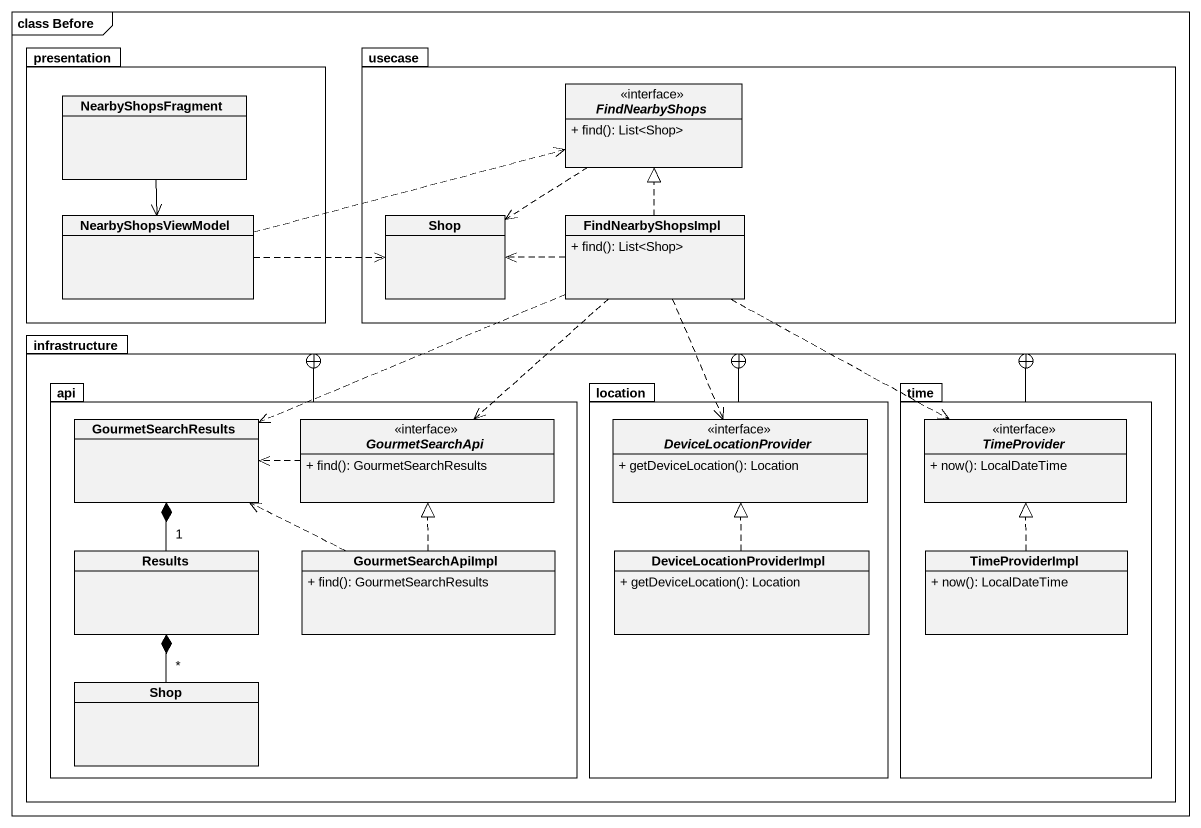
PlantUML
@startuml
mainframe class Before
hide circle
hide empty members
skinparam classAttributeIconSize 0
package presentation {
  class NearbyShopsFragment
  class NearbyShopsViewModel
}
package "usecase" as usecase_ {
  interface FindNearbyShops {
    + find(): List<Shop>
  }
  class Shop
  class FindNearbyShopsImpl {
    + find(): List<Shop>
  }
}
package infrastructure {
  package api {
    class GourmetSearchResults
    interface GourmetSearchApi {
      + find(): GourmetSearchResults
    }
    class Results
    class GourmetSearchApiImpl {
      + find(): GourmetSearchResults
    }
    class "Shop" as Shop_2
  }
  package location {
    interface DeviceLocationProvider {
      + getDeviceLocation(): Location
    }
    class DeviceLocationProviderImpl {
      + getDeviceLocation(): Location
    }
  }
  package time {
    interface TimeProvider {
      + now(): LocalDateTime
    }
    class TimeProviderImpl {
      + now(): LocalDateTime
    }
  }
}
NearbyShopsFragment --> NearbyShopsViewModel
FindNearbyShops ..> Shop
NearbyShopsViewModel .right.> FindNearbyShops
NearbyShopsViewModel .right.> Shop
FindNearbyShopsImpl .up.|> FindNearbyShops
FindNearbyShopsImpl .left.> Shop
FindNearbyShopsImpl .left.> GourmetSearchResults
FindNearbyShopsImpl ..> GourmetSearchApi
FindNearbyShopsImpl ..> DeviceLocationProvider
FindNearbyShopsImpl .right.> TimeProvider
api -right-+ infrastructure
GourmetSearchApi .left.> GourmetSearchResults
location -left-+ infrastructure
time -left-+ infrastructure
Results "1" -up-* GourmetSearchResults
GourmetSearchApiImpl .left.> GourmetSearchResults
GourmetSearchApiImpl .up.|> GourmetSearchApi
DeviceLocationProviderImpl .up.|> DeviceLocationProvider
TimeProviderImpl .up.|> TimeProvider
Shop_2 "*" -up-* Results
@enduml
